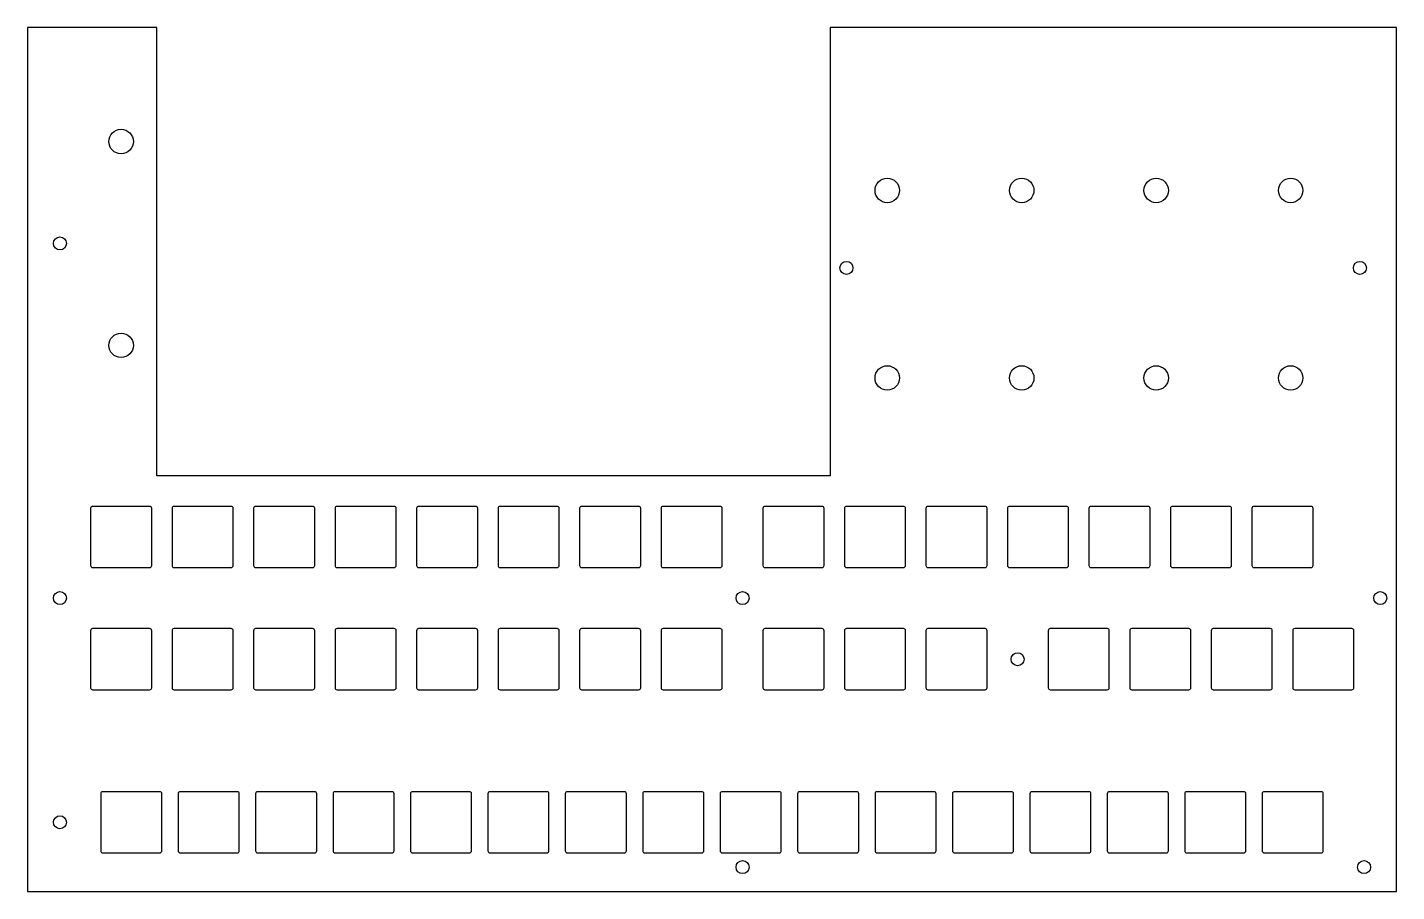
# Model space of a CAD drawing. Header units: millimetres. Extents: x 10 to 346, y 9 to 221.
import ezdxf

# ---------------------------------------------------------------- set-up
doc = ezdxf.new("R2010")
doc.units = ezdxf.units.MM
doc.layers.add('RIFERIMENTI', color=8, linetype='Continuous')
doc.layers.add('TAGLIO', color=1, linetype='Continuous')

msp = doc.modelspace()

# ---------------------------------------------------------------- linework, layer by layer
at = {"layer": 'RIFERIMENTI'}
for points in [[(26, 88.45), (40, 88.45, 0.414214), (40.5, 88.95), (40.5, 102.95, 0.414214), (40, 103.45), (26, 103.45, 0.414214), (25.5, 102.95), (25.5, 88.95, 0.414214)], [(46, 88.45), (60, 88.45, 0.414214), (60.5, 88.95), (60.5, 102.95, 0.414214), (60, 103.45), (46, 103.45, 0.414214), (45.5, 102.95), (45.5, 88.95, 0.414214)], [(66, 88.45), (80, 88.45, 0.414214), (80.5, 88.95), (80.5, 102.95, 0.414214), (80, 103.45), (66, 103.45, 0.414214), (65.5, 102.95), (65.5, 88.95, 0.414214)], [(86, 88.45), (100, 88.45, 0.414214), (100.5, 88.95), (100.5, 102.95, 0.414214), (100, 103.45), (86, 103.45, 0.414214), (85.5, 102.95), (85.5, 88.95, 0.414214)], [(106, 88.45), (120, 88.45, 0.414214), (120.5, 88.95), (120.5, 102.95, 0.414214), (120, 103.45), (106, 103.45, 0.414214), (105.5, 102.95), (105.5, 88.95, 0.414214)], [(126, 88.45), (140, 88.45, 0.414214), (140.5, 88.95), (140.5, 102.95, 0.414214), (140, 103.45), (126, 103.45, 0.414214), (125.5, 102.95), (125.5, 88.95, 0.414214)], [(146, 88.45), (160, 88.45, 0.414214), (160.5, 88.95), (160.5, 102.95, 0.414214), (160, 103.45), (146, 103.45, 0.414214), (145.5, 102.95), (145.5, 88.95, 0.414214)], [(166, 88.45), (180, 88.45, 0.414214), (180.5, 88.95), (180.5, 102.95, 0.414214), (180, 103.45), (166, 103.45, 0.414214), (165.5, 102.95), (165.5, 88.95, 0.414214)], [(191, 88.45), (205, 88.45, 0.414214), (205.5, 88.95), (205.5, 102.95, 0.414214), (205, 103.45), (191, 103.45, 0.414214), (190.5, 102.95), (190.5, 88.95, 0.414214)], [(211, 88.45), (225, 88.45, 0.414214), (225.5, 88.95), (225.5, 102.95, 0.414214), (225, 103.45), (211, 103.45, 0.414214), (210.5, 102.95), (210.5, 88.95, 0.414214)], [(231, 88.45), (245, 88.45, 0.414214), (245.5, 88.95), (245.5, 102.95, 0.414214), (245, 103.45), (231, 103.45, 0.414214), (230.5, 102.95), (230.5, 88.95, 0.414214)], [(251, 88.45), (265, 88.45, 0.414214), (265.5, 88.95), (265.5, 102.95, 0.414214), (265, 103.45), (251, 103.45, 0.414214), (250.5, 102.95), (250.5, 88.95, 0.414214)], [(271, 88.45), (285, 88.45, 0.414214), (285.5, 88.95), (285.5, 102.95, 0.414214), (285, 103.45), (271, 103.45, 0.414214), (270.5, 102.95), (270.5, 88.95, 0.414214)], [(291, 88.45), (305, 88.45, 0.414214), (305.5, 88.95), (305.5, 102.95, 0.414214), (305, 103.45), (291, 103.45, 0.414214), (290.5, 102.95), (290.5, 88.95, 0.414214)], [(311, 88.45), (325, 88.45, 0.414214), (325.5, 88.95), (325.5, 102.95, 0.414214), (325, 103.45), (311, 103.45, 0.414214), (310.5, 102.95), (310.5, 88.95, 0.414214)], [(26, 58.45), (40, 58.45, 0.414214), (40.5, 58.95), (40.5, 72.95, 0.414214), (40, 73.45), (26, 73.45, 0.414214), (25.5, 72.95), (25.5, 58.95, 0.414214)], [(46, 58.45), (60, 58.45, 0.414214), (60.5, 58.95), (60.5, 72.95, 0.414214), (60, 73.45), (46, 73.45, 0.414214), (45.5, 72.95), (45.5, 58.95, 0.414214)], [(66, 58.45), (80, 58.45, 0.414214), (80.5, 58.95), (80.5, 72.95, 0.414214), (80, 73.45), (66, 73.45, 0.414214), (65.5, 72.95), (65.5, 58.95, 0.414214)], [(86, 58.45), (100, 58.45, 0.414214), (100.5, 58.95), (100.5, 72.95, 0.414214), (100, 73.45), (86, 73.45, 0.414214), (85.5, 72.95), (85.5, 58.95, 0.414214)], [(106, 58.45), (120, 58.45, 0.414214), (120.5, 58.95), (120.5, 72.95, 0.414214), (120, 73.45), (106, 73.45, 0.414214), (105.5, 72.95), (105.5, 58.95, 0.414214)], [(126, 58.45), (140, 58.45, 0.414214), (140.5, 58.95), (140.5, 72.95, 0.414214), (140, 73.45), (126, 73.45, 0.414214), (125.5, 72.95), (125.5, 58.95, 0.414214)], [(146, 58.45), (160, 58.45, 0.414214), (160.5, 58.95), (160.5, 72.95, 0.414214), (160, 73.45), (146, 73.45, 0.414214), (145.5, 72.95), (145.5, 58.95, 0.414214)], [(166, 58.45), (180, 58.45, 0.414214), (180.5, 58.95), (180.5, 72.95, 0.414214), (180, 73.45), (166, 73.45, 0.414214), (165.5, 72.95), (165.5, 58.95, 0.414214)], [(191, 58.45), (205, 58.45, 0.414214), (205.5, 58.95), (205.5, 72.95, 0.414214), (205, 73.45), (191, 73.45, 0.414214), (190.5, 72.95), (190.5, 58.95, 0.414214)], [(211, 58.45), (225, 58.45, 0.414214), (225.5, 58.95), (225.5, 72.95, 0.414214), (225, 73.45), (211, 73.45, 0.414214), (210.5, 72.95), (210.5, 58.95, 0.414214)], [(231, 58.45), (245, 58.45, 0.414214), (245.5, 58.95), (245.5, 72.95, 0.414214), (245, 73.45), (231, 73.45, 0.414214), (230.5, 72.95), (230.5, 58.95, 0.414214)], [(261, 58.45), (275, 58.45, 0.414214), (275.5, 58.95), (275.5, 72.95, 0.414214), (275, 73.45), (261, 73.45, 0.414214), (260.5, 72.95), (260.5, 58.95, 0.414214)], [(281, 58.45), (295, 58.45, 0.414214), (295.5, 58.95), (295.5, 72.95, 0.414214), (295, 73.45), (281, 73.45, 0.414214), (280.5, 72.95), (280.5, 58.95, 0.414214)], [(301, 58.45), (315, 58.45, 0.414214), (315.5, 58.95), (315.5, 72.95, 0.414214), (315, 73.45), (301, 73.45, 0.414214), (300.5, 72.95), (300.5, 58.95, 0.414214)], [(321, 58.45), (335, 58.45, 0.414214), (335.5, 58.95), (335.5, 72.95, 0.414214), (335, 73.45), (321, 73.45, 0.414214), (320.5, 72.95), (320.5, 58.95, 0.414214)], [(28.5, 18.45), (42.5, 18.45, 0.414214), (43, 18.95), (43, 32.95, 0.414214), (42.5, 33.45), (28.5, 33.45, 0.414214), (28, 32.95), (28, 18.95, 0.414214)], [(47.5, 18.45), (61.5, 18.45, 0.414214), (62, 18.95), (62, 32.95, 0.414214), (61.5, 33.45), (47.5, 33.45, 0.414214), (47, 32.95), (47, 18.95, 0.414214)], [(66.5, 18.45), (80.5, 18.45, 0.414214), (81, 18.95), (81, 32.95, 0.414214), (80.5, 33.45), (66.5, 33.45, 0.414214), (66, 32.95), (66, 18.95, 0.414214)], [(85.5, 18.45), (99.5, 18.45, 0.414214), (100, 18.95), (100, 32.95, 0.414214), (99.5, 33.45), (85.5, 33.45, 0.414214), (85, 32.95), (85, 18.95, 0.414214)], [(104.5, 18.45), (118.5, 18.45, 0.414214), (119, 18.95), (119, 32.95, 0.414214), (118.5, 33.45), (104.5, 33.45, 0.414214), (104, 32.95), (104, 18.95, 0.414214)], [(123.5, 18.45), (137.5, 18.45, 0.414214), (138, 18.95), (138, 32.95, 0.414214), (137.5, 33.45), (123.5, 33.45, 0.414214), (123, 32.95), (123, 18.95, 0.414214)], [(142.5, 18.45), (156.5, 18.45, 0.414214), (157, 18.95), (157, 32.95, 0.414214), (156.5, 33.45), (142.5, 33.45, 0.414214), (142, 32.95), (142, 18.95, 0.414214)], [(161.5, 18.45), (175.5, 18.45, 0.414214), (176, 18.95), (176, 32.95, 0.414214), (175.5, 33.45), (161.5, 33.45, 0.414214), (161, 32.95), (161, 18.95, 0.414214)], [(180.5, 18.45), (194.5, 18.45, 0.414214), (195, 18.95), (195, 32.95, 0.414214), (194.5, 33.45), (180.5, 33.45, 0.414214), (180, 32.95), (180, 18.95, 0.414214)], [(199.5, 18.45), (213.5, 18.45, 0.414214), (214, 18.95), (214, 32.95, 0.414214), (213.5, 33.45), (199.5, 33.45, 0.414214), (199, 32.95), (199, 18.95, 0.414214)], [(218.5, 18.45), (232.5, 18.45, 0.414214), (233, 18.95), (233, 32.95, 0.414214), (232.5, 33.45), (218.5, 33.45, 0.414214), (218, 32.95), (218, 18.95, 0.414214)], [(237.5, 18.45), (251.5, 18.45, 0.414214), (252, 18.95), (252, 32.95, 0.414214), (251.5, 33.45), (237.5, 33.45, 0.414214), (237, 32.95), (237, 18.95, 0.414214)], [(256.5, 18.45), (270.5, 18.45, 0.414214), (271, 18.95), (271, 32.95, 0.414214), (270.5, 33.45), (256.5, 33.45, 0.414214), (256, 32.95), (256, 18.95, 0.414214)], [(275.5, 18.45), (289.5, 18.45, 0.414214), (290, 18.95), (290, 32.95, 0.414214), (289.5, 33.45), (275.5, 33.45, 0.414214), (275, 32.95), (275, 18.95, 0.414214)], [(294.5, 18.45), (308.5, 18.45, 0.414214), (309, 18.95), (309, 32.95, 0.414214), (308.5, 33.45), (294.5, 33.45, 0.414214), (294, 32.95), (294, 18.95, 0.414214)], [(313.5, 18.45), (327.5, 18.45, 0.414214), (328, 18.95), (328, 32.95, 0.414214), (327.5, 33.45), (313.5, 33.45, 0.414214), (313, 32.95), (313, 18.95, 0.414214)]]:
    msp.add_lwpolyline(points, format="xyb", close=True, dxfattribs=at)
for centre in [(33, 192.95), (221, 180.95), (254, 180.95), (287, 180.95), (320, 180.95), (33, 142.95), (221, 134.95), (254, 134.95), (287, 134.95), (320, 134.95)]:
    msp.add_circle(centre, 3, dxfattribs=at)
at = {"layer": 'TAGLIO'}
msp.add_lwpolyline([(10, 8.95), (346, 8.95), (346, 220.95), (207, 220.95), (207, 110.95), (41.8, 110.95), (41.8, 220.95), (10, 220.95)], close=True, dxfattribs=at)
for centre in [(18, 167.95), (211, 161.95), (337, 161.95), (18, 80.95), (185.5, 80.95), (342, 80.95), (253, 65.95), (18, 25.95), (185.5, 14.95), (338, 14.95)]:
    msp.add_circle(centre, 1.6, dxfattribs=at)

doc.saveas('drawing.dxf')
